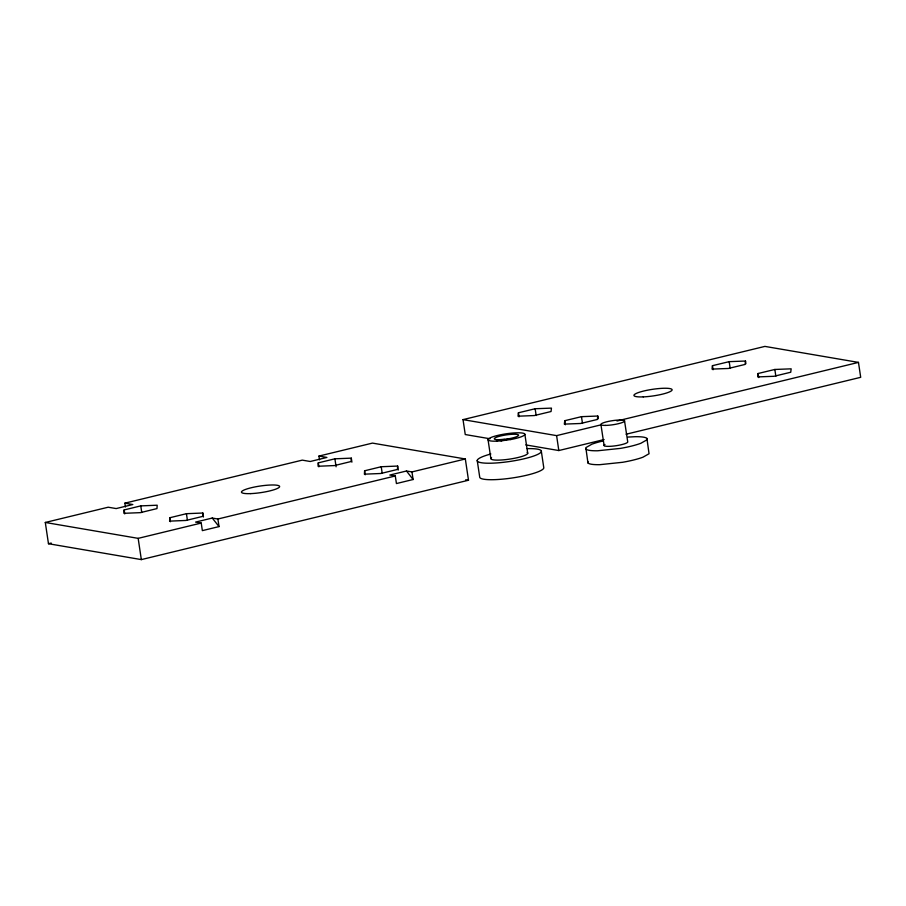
<?xml version="1.0" encoding="UTF-8"?>
<svg xmlns="http://www.w3.org/2000/svg" width="906" height="906" viewBox="0 0 906 906"><rect width="100%" height="100%" fill="white"/><g stroke="black" fill="none" stroke-linecap="round" stroke-linejoin="round"><path stroke-width="1.36" d="M124.145 509.942L123.941 513.317L140.351 512.649L156.976 508.594L157.18 505.22L140.77 505.888L124.145 509.942L124.745 513.928M169.807 517.745L169.603 521.131L186.013 520.452L202.638 516.397L202.842 513.023L186.432 513.691L169.807 517.745L170.407 521.731M318.278 462.864L318.074 466.25L334.495 465.571L351.109 461.516L351.313 458.142L334.903 458.81L318.278 462.864L318.878 466.85M364.608 470.792L364.393 474.166L380.814 473.498L397.44 469.444L397.643 466.058L381.222 466.737L364.608 470.792L365.197 474.778M518.425 412.785L518.017 416.194L534.325 415.56L551.041 411.528L551.46 408.119L535.152 408.742L518.425 412.785L519.036 416.851M564.755 420.701L564.336 424.11L580.644 423.487L597.371 419.455L597.779 416.035L581.471 416.669L564.755 420.701L565.355 424.767M712.456 365.684L712.048 369.093L728.356 368.47L745.072 364.439L745.491 361.03L729.183 361.653L712.456 365.684L713.067 369.761M758.118 373.499L757.71 376.907L774.018 376.284L790.734 372.241L791.153 368.833L774.845 369.467L758.118 373.499L758.73 377.564M496.986 441.143L498.515 439.761A12.265 2.106 -8.5 0 1 499.648 436.216A12.265 2.106 -8.5 0 1 517.926 434.631A12.265 2.106 -8.5 0 1 507.337 438.991L498.515 439.761L501.403 440.837L510.939 439.489A18.63 3.205 -8.5 0 0 522.569 433.091A18.63 3.205 -8.5 0 0 493.634 436.533A18.63 3.205 -8.5 0 0 496.986 441.143L501.403 440.837L504.166 439.421L506.16 440.282L507.337 438.991L510.939 439.489M490.021 438.776L465.254 434.54L463.023 419.625L764.902 346.398L858.469 362.4L860.7 377.315L626.057 434.234M319.524 459.874L318.957 456.08L372.468 443.102L465.333 458.98L468.504 480.237L141.336 559.602L48.471 543.725L45.3 522.468L108.199 507.213L116.172 508.572L132.82 504.529L124.869 503.17L125.436 506.964M124.869 503.17L302.287 460.135L310.226 461.494L326.896 457.439L318.957 456.08M48.471 543.725L51.223 543.056M212.264 518.051L195.594 522.094L201.223 523.056L202.355 530.633L219.026 526.59L217.893 519.013L212.264 518.051L219.026 526.59M406.5 470.995L389.829 475.038L395.299 475.967L396.432 483.555L413.102 479.512L411.97 471.924L406.5 470.995L413.102 479.512M463.023 419.625L556.601 435.627L600.508 424.971M616.975 420.984L858.469 362.4M45.3 522.468L138.165 538.357L201.223 523.056M217.893 519.013L395.299 475.967M411.97 471.924L465.333 458.98M525.797 444.903L558.821 450.542L604.109 439.557M628.073 437.066L635.049 436.715A30.068 5.13 -8.6 0 1 646.907 438.447L649.047 453.725L643 457.179A31.88 5.436 -8.6 0 1 622.615 462.286L599.817 464.676A30.068 5.13 -8.6 0 1 587.949 462.943L585.82 447.655L591.867 444.2A31.88 5.436 -8.6 0 1 603.271 440.905M465.729 479.761L468.504 480.237M624.517 420.701L627.699 441.675A12.005 2.05 -8.6 0 1 614.291 445.956A12.005 2.05 -8.6 0 1 604.97 444.472M600.95 424.688L604.132 445.661M774.845 369.467L775.853 376.239M745.491 361.03L745.898 363.736M729.183 361.653L730.191 368.436M597.779 416.035L598.187 418.753M581.471 416.669L582.49 423.442M556.601 435.627L558.821 450.542M535.152 408.742L536.159 415.526M541.346 451.369L543.804 467.858A32.412 5.572 -8.5 0 1 511.233 478.119A32.412 5.572 -8.5 0 1 479.693 476.964L477.224 460.475M524.88 434.382L527.711 453.306M488.028 439.614L490.859 458.538M397.643 466.058L398.232 470.044M381.222 466.737L382.219 473.374M351.313 458.142L351.913 462.128M334.903 458.81L336.092 466.783M202.842 513.023L203.442 517.009M186.432 513.691L187.417 520.338M140.77 505.888L141.755 512.524M138.165 538.357L141.336 559.602M646.907 438.447L646.941 439.829L640.882 443.272A31.88 5.436 -8.6 0 1 620.508 448.379L597.711 450.769A30.068 5.13 -8.6 0 1 585.842 449.036M587.926 461.562L587.96 462.943M527.156 452.547A18.63 3.205 -8.5 0 1 508.991 459.206A18.63 3.205 -8.5 0 1 491.562 457.598M527.167 448.651A32.412 5.572 -8.5 0 1 533.509 456.103A32.412 5.572 -8.5 0 1 485.48 463.147A32.412 5.572 -8.5 0 1 490.871 453.985M643.26 396.885A19.264 3.307 -8.5 0 0 672.116 389.886A19.264 3.307 -8.5 0 0 643.792 391.007A19.264 3.307 -8.5 0 0 643.26 396.885M250.769 493.611A19.264 3.307 -8.5 0 0 279.626 486.601A19.264 3.307 -8.5 0 0 251.302 487.734A19.264 3.307 -8.5 0 0 250.769 493.611M605.435 425.412A12.005 2.05 -8.6 0 0 624.494 421.245A12.005 2.05 -8.6 0 0 608.266 421.437A12.005 2.05 -8.6 0 0 605.435 425.412"/></g></svg>
